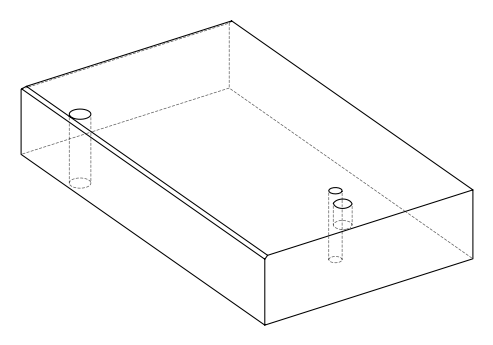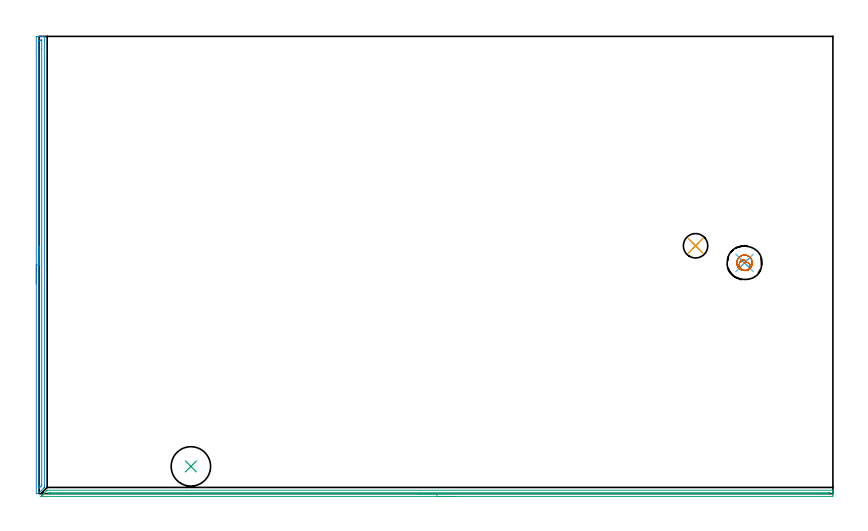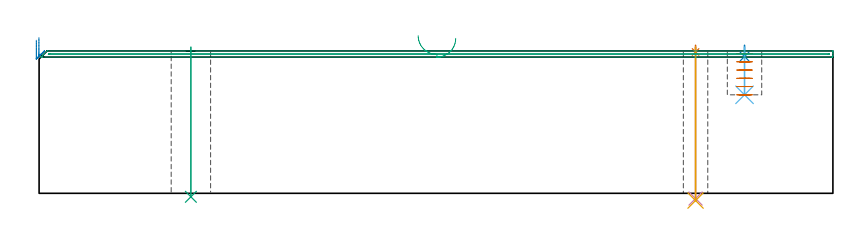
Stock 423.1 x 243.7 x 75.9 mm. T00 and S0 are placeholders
(PLAN: 9 operations, 6 tool changes, 13.2 min)
(1 SPOT_DRILL | STEP1HOLE_1 | NXT0321_9005460120000 | 0.03 min | 2 mm3)
(2 SPOT_DRILL_1 | STEP1POCKET | NXT0321_9005460120000 | 0.05 min | 183 mm3)
(3 INDEXABLE_INSERT_DRILL_THROUGH_HOLE_FROM_SOLID | STEP1HOLE | NXT0302_013 | 0.32 min | 26254 mm3)
(4 DRILL_THROUGH_HOLE_INTO_CENTER | STEP1HOLE_1 | NXT0301_042 | 0.32 min | 2976 mm3)
(5 DRILL_TO_ENLARGE_THROUGH_HOLE | STEP1HOLE_1 | NXT0301_101 | 0.33 min | 7063 mm3)
(6 DRILL_BLIND_HOLE_INTO_CENTER | STEP1POCKET | NXT0301_128 | 0.1 min | 2332 mm3)
(7 MILL_ROUGH_BLIND_HOLE_CONTOUR | STEP1POCKET | NXT0201_013 | Spiral | 1.1 min | 3634 mm3)
(8 AREA_MILL | FG_CHAMFER_SURFACE | UGT0205_001 | 4.05 min | 2254 mm3)
(9 AREA_MILL_1 | FG_CHAMFER_SURFACE_1 | UGT0205_001 | 6.87 min | 2284 mm3)
(TOOL NXT0321_9005460120000 | NC Spot Drill, 142deg, 12mm, Carbide, Uncoated | D12 PA142 FL30 Z2)
(TOOL NXT0302_013 | Index. Insert Drill 21mm [880-D2100L25-05] | D21 PA176 FL105 Z2)
(TOOL NXT0301_042 | Carbide Drill 7.1mm [860.1-0710-057A1-MM 2214] | D7.1 PA140 FL85 Z2)
(TOOL NXT0301_101 | Carbide Drill 13mm [860.1-1300-104A1-MM 2214] | D13 PA140 FL123 Z2)
(TOOL NXT0301_128 | Carbide Drill 12mm [861.1-1200-036A1-GP GC34] | D12 PA150 FL37.4 Z2)
(TOOL NXT0201_013 | ENDMILL 10mm | D10 FL30 Z4)
(TOOL UGT0205_001 | Chamfer Mill 20 x 3 x 45 deg. | D20 FL50 Z2)
(OP 1 SPOT_DRILL)
G17 G21 G94 G90
T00 M6
G54
G17 G0 G90 X349.9 Y132.1 S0 M3
G43 Z85.9 H0
G94 G81 G98 Z75.34 F250. R78.9
G80
M5
M2
(OP 2 SPOT_DRILL_1)
G17 G21 G94 G90
T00 M6
G54
G17 G0 G90 X376. Y123. S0 M3
G43 Z85.9 H0
G94 G81 G98 Z72.9 F250. R78.9
G80
M5
M2
(OP 3 INDEXABLE_INSERT_DRILL_THROUGH_HOLE_FROM_SOLID)
G17 G21 G94 G90
T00 M6
G54
G17 G0 G90 X80.9 Y14.5 S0 M3
G43 Z85.9 H1
G94 G81 G98 Z-1.867 F250. R77.9
G80
M5
M2
(OP 4 DRILL_THROUGH_HOLE_INTO_CENTER)
G17 G21 G94 G90
T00 M6
G54
G17 G0 G90 X349.9 Y132.1 S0 M3
G43 Z85.9 H1
G94 G73 G98 Z-2.792 F250. Q6.558 R77.9
G80
M5
M2
(OP 5 DRILL_TO_ENLARGE_THROUGH_HOLE)
G17 G21 G94 G90
T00 M6
G54
G17 G0 G90 X349.9 Y132.1 S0 M3
G43 Z85.9 H1
G94 G73 G98 Z-3.866 F250. Q11.395 R77.9
G80
M5
M2
(OP 6 DRILL_BLIND_HOLE_INTO_CENTER)
G17 G21 G94 G90
T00 M6
G54
G17 G0 G90 X376. Y123. S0 M3
G43 Z85.9 H1
G94 G81 G98 Z52.5 F250. R77.9
G80
M5
M2
(OP 7 MILL_ROUGH_BLIND_HOLE_CONTOUR)
G17 G21 G94 G90
T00 M6
G54
G17 G0 G90 X376. Y123. S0 M3
G43 Z85.9 H0
Z74.5
G94 G3 X376.328 Y124.201 R0.645 F250.
X374.214 Y124.056 R1.871
X373.784 Y120.194 R2.736
X377.999 Y119.363 R3.345
X379.637 Y124.999 R4.15
X377.999 Y119.363 R-4.15
X378.818 Y122.181 R2.075
X376. Y123. R2.075
G0 Z70.1
G3 X376.328 Y124.201 R0.645
X374.214 Y124.056 R1.871
X373.784 Y120.194 R2.736
X377.999 Y119.363 R3.345
X379.637 Y124.999 R4.15
X377.999 Y119.363 R-4.15
X378.818 Y122.181 R2.075
X376. Y123. R2.075
G0 Z65.7
G3 X376.328 Y124.201 R0.645
X374.214 Y124.056 R1.871
X373.784 Y120.194 R2.736
X377.999 Y119.363 R3.345
X379.637 Y124.999 R4.15
X377.999 Y119.363 R-4.15
X378.818 Y122.181 R2.075
X376. Y123. R2.075
G0 Z61.3
G3 X376.328 Y124.201 R0.645
X374.214 Y124.056 R1.871
X373.784 Y120.194 R2.736
X377.999 Y119.363 R3.345
X379.637 Y124.999 R4.15
X377.999 Y119.363 R-4.15
X378.818 Y122.181 R2.075
X376. Y123. R2.075
G0 Z56.9
G3 X376.328 Y124.201 R0.645
X374.214 Y124.056 R1.871
X373.784 Y120.194 R2.736
X377.999 Y119.363 R3.345
X379.637 Y124.999 R4.15
X377.999 Y119.363 R-4.15
X378.818 Y122.181 R2.075
X376. Y123. R2.075
G0 Z52.5
G3 X376.328 Y124.201 R0.645
X374.214 Y124.056 R1.871
X373.784 Y120.194 R2.736
X377.999 Y119.363 R3.345
X379.637 Y124.999 R4.15
X377.999 Y119.363 R-4.15
X378.818 Y122.181 R2.075
X376. Y123. R2.075
G0 Z85.9
M5
M2
(OP 8 AREA_MILL)
G17 G21 G94 G90
T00 M6
G54
G17 G0 G90 X-1.5 Y111.85 S1061 M3
G43 Z85.9 H0
Z81.6
G94 G1 Y111.888 Z80.728 F250.
Y112.002 Z79.863
Y112.191 Z79.012
Y112.453 Z78.18
Y112.787 Z77.374
Y113.19 Z76.6
Y113.658 Z75.864
Y114.19 Z75.172
Y114.779 Z74.529
Y115.422 Z73.94
Y116.114 Z73.408
Y116.85 Z72.94
Y117.624 Z72.537
Y118.43 Z72.203
Y119.262 Z71.941
Y120.114 Z71.752
Y120.978 Z71.638
Y121.85 Z71.6
X-1.499 Y243.107 Z71.601
X-1.496 Y243.504
X-1.491 Y243.69 Z71.604
X-1.105 Y243.7 Z71.99
X-0.518 Z72.579
X-0.227 Z72.869
X1.527 Z74.622
X2.109 Z75.208
X2.538 Z75.637
X2.671 Y243.698 Z75.763
X2.798 Y243.69 Z75.889
X2.8 Y243.552 Z75.9
Y4.16
X2.793 Y3.299 Z75.893
X2.766 Y3.268 Z75.866
X2.405 Y2.904 Z75.503
X-0.479 Y0.02 Z72.618
X-0.5 Y0.008 Z72.597
X-0.517 Y0. Z72.58
X-1.402 Z71.697
X-1.494 Y0.01 Z71.605
X-1.5 Y0.025 Z71.6
Y121.85
X-0.086 Z73.014
X-0.085 Y241.179 Z73.015
X-0.084 Y241.323 Z73.016
X-0.079 Y241.687 Z73.021
X0.283 Y241.696 Z73.383
X0.65 Y241.699 Z73.75
X1.157 Y241.7 Z74.257
X1.318 Y241.698 Z74.418
X1.344 Y241.696 Z74.444
X1.369 Y241.69 Z74.469
X1.379 Y241.685 Z74.479
X1.38 Y241.666 Z74.48
X1.385 Y241.468 Z74.485
X1.386 Y236.896 Z74.486
X1.385 Y4.678 Z74.485
X1.384 Y4.491 Z74.484
X1.381 Y4.398 Z74.481
X1.379 Y4.354 Z74.479
X1.364 Y4.325 Z74.464
X1.207 Y4.16 Z74.307
X0.927 Y3.878 Z74.027
X0.65 Y3.6 Z73.75
X0.318 Y3.268 Z73.418
X0.167 Y3.119 Z73.267
X0.04 Y2.996 Z73.14
X-0.071 Y2.89 Z73.029
X-0.081 Y3.119 Z73.019
X-0.083 Y3.268 Z73.017
X-0.085 Y3.793 Z73.015
X-0.086 Y4.016 Z73.014
Y121.85
Y122.722 Z73.052
Y123.586 Z73.166
Y124.438 Z73.355
Y125.27 Z73.617
Y126.076 Z73.951
Y126.85 Z74.354
Y127.586 Z74.823
Y128.278 Z75.354
Y128.921 Z75.943
Y129.51 Z76.586
Y130.042 Z77.278
Y130.51 Z78.014
Y130.913 Z78.788
Y131.247 Z79.594
Y131.509 Z80.426
Y131.698 Z81.278
Y131.812 Z82.143
Y131.85 Z83.014
G0 Z85.9
M5
M2
(OP 9 AREA_MILL_1)
G17 G21 G94 G90
T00 M6
G54
G17 G0 G90 X222.05 Y-1.5 S1061 M3
G43 Z85.9 H0
Z82.6
G94 G1 X222.012 Z81.728 F250.
X221.898 Z80.863
X221.709 Z80.012
X221.447 Z79.18
X221.113 Z78.374
X220.71 Z77.6
X220.241 Z76.864
X219.71 Z76.172
X219.121 Z75.529
X218.478 Z74.939
X217.786 Z74.408
X217.05 Z73.94
X216.276 Z73.537
X215.47 Z73.203
X214.638 Z72.941
X213.786 Z72.752
X212.922 Z72.638
X212.05 Z72.6
X1.05
X1.002 Y-1.498
X1.079 Y-1.42 Z72.678
X1.174 Y-1.325 Z72.773
X1.337 Y-1.16 Z72.935
X1.496 Y-1.003 Z73.095
X1.621 Y-0.878 Z73.22
X1.774 Y-0.723 Z73.372
X1.923 Y-0.576 Z73.522
X2.067 Y-0.432 Z73.666
X2.211 Y-0.287 Z73.809
X2.35 Y-0.148 Z73.949
X2.514 Y0.015 Z74.113
X2.648 Y0.15 Z74.246
X2.778 Y0.279 Z74.376
X3.959 Y1.46 Z75.558
X4.299 Y1.799 Z75.899
X4.301 Y1.8 Z75.9
X422.926
X423.09 Y1.797 Z75.888
X423.098 Y1.669 Z75.761
X423.1 Y1.535 Z75.635
Y1.267 Z75.366
Y0.587 Z74.681
Y-0.627 Z73.47
X423.096 Y-1.16 Z72.934
X423.09 Y-1.492 Z72.603
X422.824 Y-1.497 Z72.6
X422.479 Y-1.5
X212.05
Y-0.086 Z74.014
X5.598
X5.195 Y-0.084 Z74.016
X4.985 Y-0.082 Z74.018
X4.888 Y-0.079 Z74.021
X4.931 Y-0.029 Z74.071
X4.998 Y0.043 Z74.143
X5.195 Y0.242 Z74.342
X5.312 Y0.35 Z74.45
X5.348 Y0.379 Z74.479
X5.405 Y0.381 Z74.481
X5.883 Y0.385 Z74.485
X6.088 Y0.386 Z74.486
X420.898 Y0.385 Z74.485
X421.045 Y0.384 Z74.484
X421.08 Y0.381 Z74.481
X421.09 Y0.379 Z74.479
X421.094 Y0.369 Z74.469
X421.097 Y0.338 Z74.438
X421.099 Y0.189 Z74.289
X421.092 Y-0.049 Z74.051
X421.091 Y-0.072 Z74.028
X421.052 Y-0.079 Z74.021
X420.933 Y-0.082 Z74.018
X420.692 Y-0.085 Z74.015
X420.487 Y-0.086 Z74.014
X420.281
X212.05
X211.178 Z74.052
X210.313 Z74.166
X209.462 Z74.355
X208.63 Z74.617
X207.824 Z74.951
X207.05 Z75.354
X206.314 Z75.823
X205.622 Z76.354
X204.979 Z76.943
X204.39 Z77.586
X203.858 Z78.278
X203.39 Z79.014
X202.987 Z79.788
X202.653 Z80.594
X202.391 Z81.426
X202.202 Z82.278
X202.088 Z83.143
X202.05 Z84.014
G0 Z85.9
M5
M2
